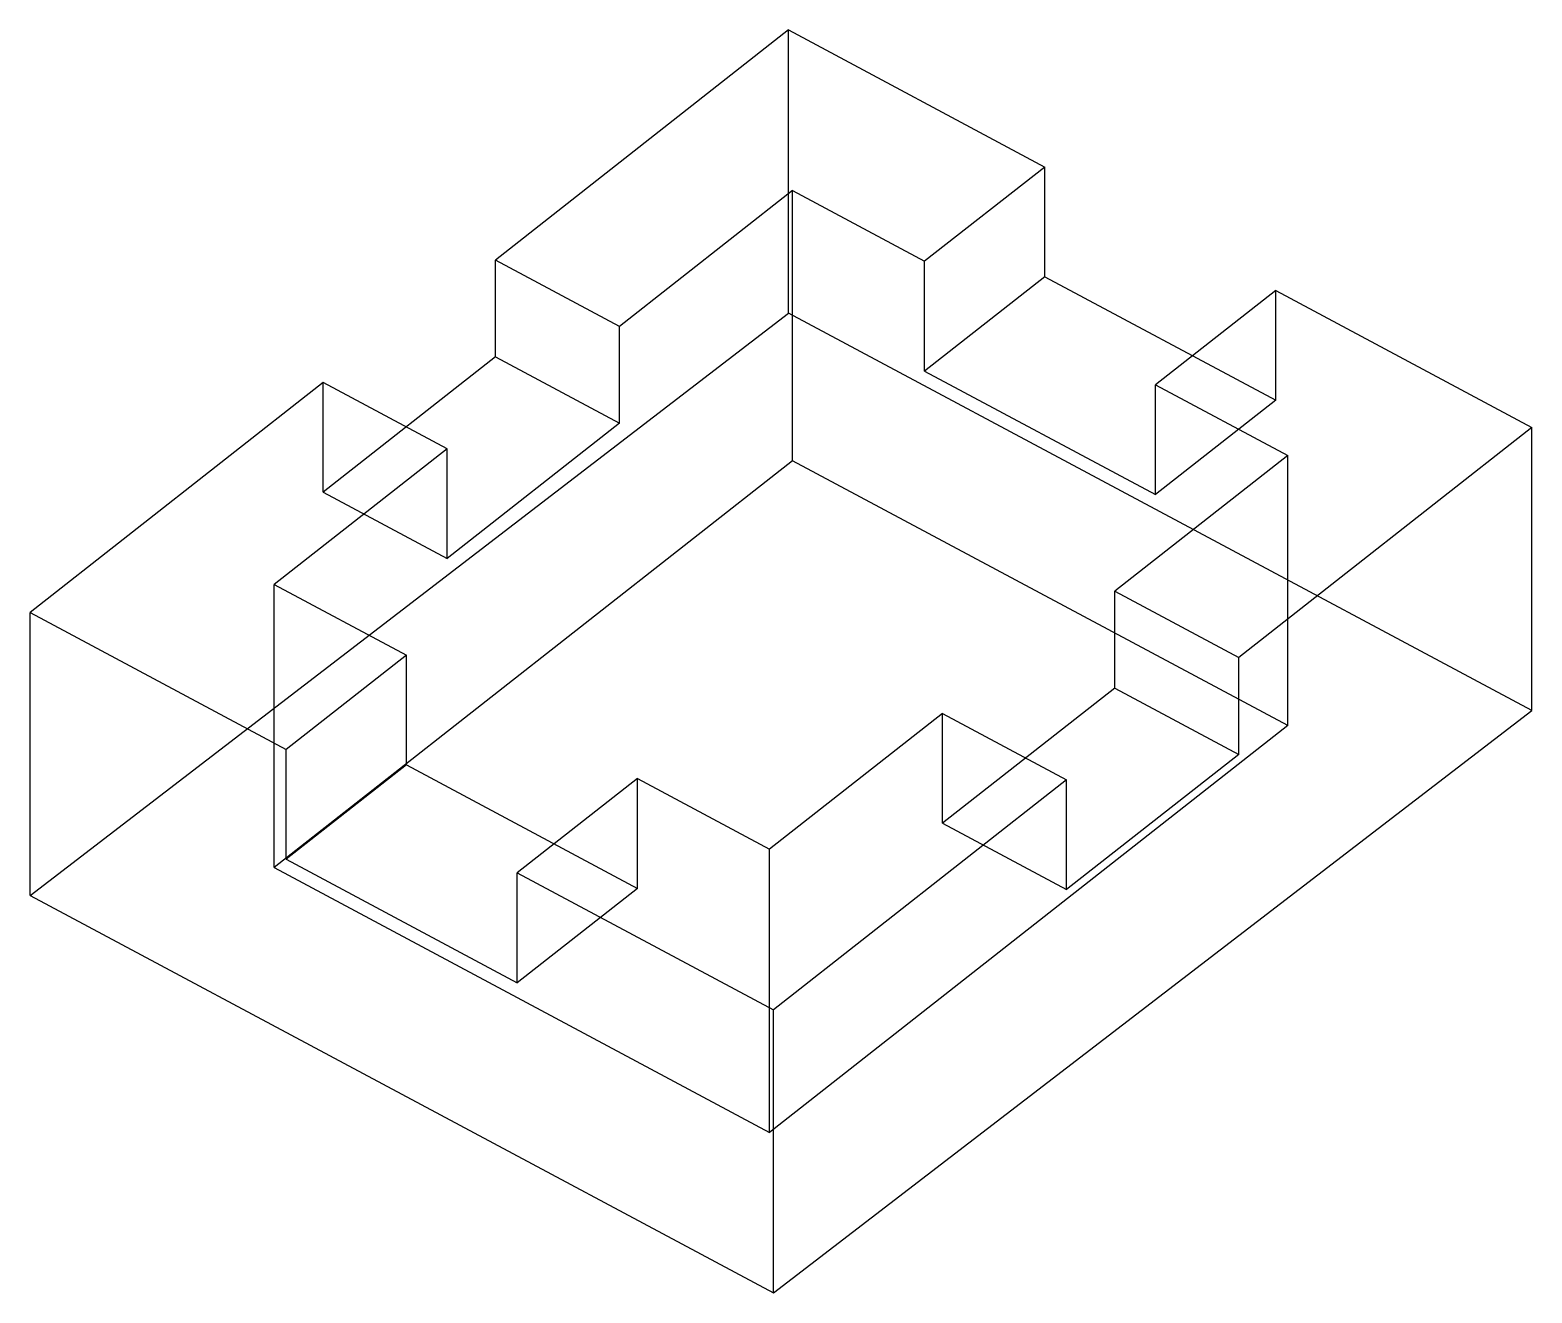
# Model space of a CAD drawing. Extents: x 200 to 357, y 117 to 249.
import ezdxf

# ---------------------------------------------------------------- set-up
doc = ezdxf.new("R2010")
doc.units = 0
doc.header["$MEASUREMENT"] = 0
doc.layers.get('0').update_dxf_attribs({"linetype": 'CONTINUOUS'})

msp = doc.modelspace()

# ---------------------------------------------------------------- linework, layer by layer
at = {"color": 7}
for p, q in [((279.45, 248.51), (248.91, 224.53)), ((279.45, 248.51), (306.14, 234.23)), ((279.45, 219.01), (279.45, 248.51)), ((306.14, 234.23), (293.62, 224.41)), ((306.14, 222.79), (306.14, 234.23)), ((279.85, 231.77), (261.83, 217.62)), ((279.85, 231.77), (293.62, 224.41)), ((279.85, 203.62), (279.85, 231.77)), ((248.91, 214.44), (248.91, 224.53)), ((293.62, 212.96), (293.62, 224.41)), ((306.14, 222.79), (293.62, 212.96)), ((306.14, 222.79), (330.21, 209.92)), ((330.21, 221.36), (317.69, 211.53)), ((330.21, 221.36), (356.89, 207.09)), ((330.21, 209.92), (330.21, 221.36)), ((200.42, 158.31), (279.45, 219.01)), ((261.83, 207.52), (261.83, 217.62)), ((356.89, 177.59), (279.45, 219.01)), ((248.91, 214.44), (230.96, 200.34)), ((248.91, 214.44), (261.83, 207.52)), ((293.62, 212.96), (317.69, 200.09)), ((230.96, 211.79), (200.42, 187.81)), ((230.96, 200.34), (230.96, 211.79)), ((317.69, 211.53), (331.45, 204.17)), ((317.69, 200.09), (317.69, 211.53)), ((330.21, 209.92), (317.69, 200.09)), ((261.83, 207.52), (243.89, 193.43)), ((356.89, 207.09), (326.35, 183.11)), ((356.89, 177.59), (356.89, 207.09)), ((243.89, 204.87), (225.87, 190.73)), ((279.85, 203.62), (225.87, 161.23)), ((243.89, 193.43), (243.89, 204.87)), ((331.45, 176.02), (279.85, 203.62)), ((331.45, 204.17), (313.43, 190.02)), ((331.45, 176.02), (331.45, 204.17)), ((230.96, 200.34), (243.89, 193.43)), ((225.87, 190.73), (239.63, 183.37)), ((225.87, 161.23), (225.87, 190.73)), ((313.43, 179.93), (313.43, 190.02)), ((313.43, 190.02), (326.35, 183.11)), ((200.42, 158.31), (200.42, 187.81)), ((200.42, 187.81), (227.11, 173.54)), ((239.63, 183.37), (227.11, 173.54)), ((239.63, 171.92), (239.63, 183.37)), ((326.35, 173.02), (326.35, 183.11)), ((313.43, 179.93), (295.48, 165.84)), ((313.43, 179.93), (326.35, 173.02)), ((295.48, 177.28), (277.46, 163.13)), ((277.86, 116.89), (356.89, 177.59)), ((295.48, 177.28), (308.4, 170.37)), ((295.48, 165.84), (295.48, 177.28)), ((331.45, 176.02), (277.46, 133.63)), ((227.11, 162.09), (227.11, 173.54)), ((326.35, 173.02), (308.4, 158.93)), ((239.63, 171.92), (227.11, 162.09)), ((239.63, 171.92), (263.7, 159.05)), ((263.7, 170.49), (251.18, 160.66)), ((263.7, 159.05), (263.7, 170.49)), ((263.7, 170.49), (277.46, 163.13)), ((308.4, 170.37), (277.86, 146.39)), ((308.4, 158.93), (308.4, 170.37)), ((295.48, 165.84), (308.4, 158.93)), ((277.46, 133.63), (277.46, 163.13)), ((225.87, 161.23), (277.46, 133.63)), ((227.11, 162.09), (251.18, 149.22)), ((251.18, 160.66), (277.86, 146.39)), ((251.18, 149.22), (251.18, 160.66)), ((200.42, 158.31), (277.86, 116.89)), ((263.7, 159.05), (251.18, 149.22)), ((277.86, 116.89), (277.86, 146.39))]:
    msp.add_line(p, q, dxfattribs=at)
for p, q in [((261.83, 217.62), (248.91, 224.53)), ((243.89, 204.87), (230.96, 211.79))]:
    msp.add_line(p, q)

doc.saveas('drawing.dxf')
